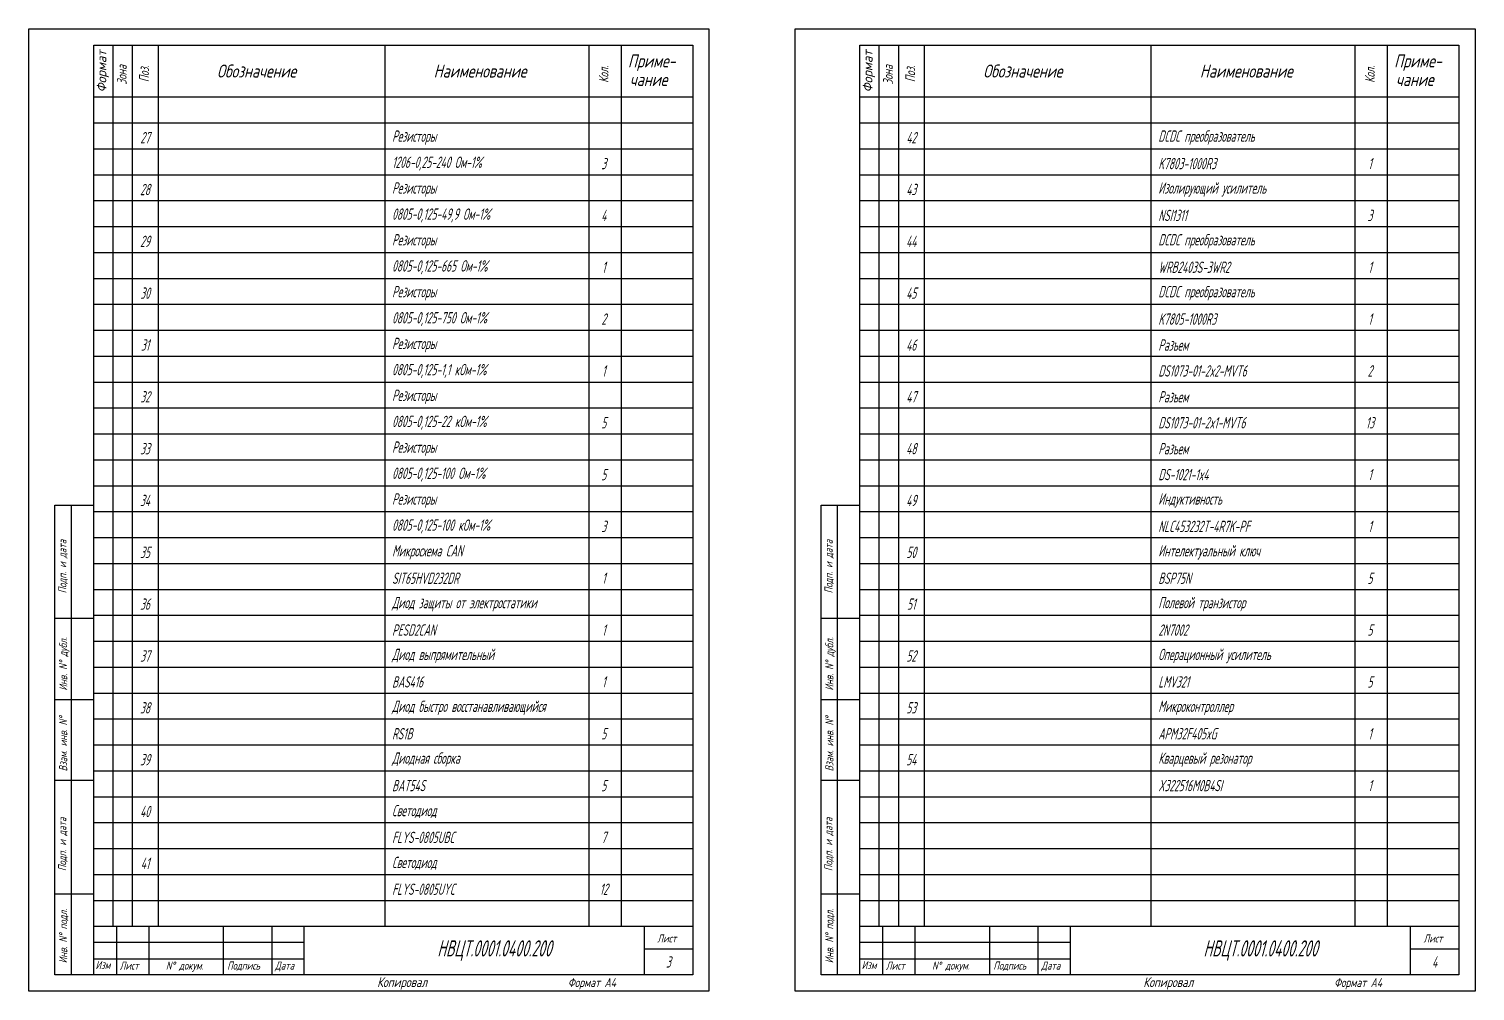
# Model space of a CAD drawing. Extents: x 2596 to 3512, y -313 to -16.
# Drawn here: x 3065 to 3511.7, y -312.9 to -15.9 of the extents above; entities that cross this region are included whole.
import ezdxf
from ezdxf.enums import TextEntityAlignment as Align

# ---------------------------------------------------------------- set-up
doc = ezdxf.new("R2010")
doc.units = 0
doc.header["$MEASUREMENT"] = 0
doc.layers.add('текст', color=7, linetype='CONTINUOUS', lineweight=30)
doc.layers.add('Толстые', color=7, linetype='CONTINUOUS', lineweight=30)
doc.layers.add('Тонкие', color=7, linetype='CONTINUOUS')
doc.styles.add('Стиль спецификации', font='romans.shx', dxfattribs={"width": 0.75, "oblique": 15, "height": 3.5})

msp = doc.modelspace()

# ---------------------------------------------------------------- linework, layer by layer
at = {"layer": 'Толстые'}
for p, q in [((3085.04, -20.91), (3270.04, -20.91)), ((3085.04, -307.91), (3085.04, -20.91)), ((3091.04, -292.91), (3091.04, -20.91)), ((3097.04, -292.91), (3097.04, -20.91)), ((3105.04, -292.91), (3105.04, -20.91)), ((3175.04, -292.91), (3175.04, -20.91)), ((3238.04, -292.91), (3238.04, -20.91)), ((3248.04, -292.91), (3248.04, -20.91)), ((3270.04, -20.91), (3270.04, -307.91)), ((3321.68, -20.91), (3506.68, -20.91)), ((3321.68, -307.91), (3321.68, -20.91)), ((3327.68, -292.91), (3327.68, -20.91)), ((3333.68, -292.91), (3333.68, -20.91)), ((3341.68, -292.91), (3341.68, -20.91)), ((3411.68, -292.91), (3411.68, -20.91)), ((3474.68, -292.91), (3474.68, -20.91)), ((3484.68, -292.91), (3484.68, -20.91)), ((3506.68, -20.91), (3506.68, -307.91)), ((3085.04, -36.91), (3270.04, -36.91)), ((3321.68, -36.91), (3506.68, -36.91)), ((3085.04, -44.91), (3270.04, -44.91)), ((3321.68, -44.91), (3506.68, -44.91)), ((3085.04, -52.91), (3270.04, -52.91)), ((3321.68, -52.91), (3506.68, -52.91)), ((3085.04, -60.91), (3270.04, -60.91)), ((3321.68, -60.91), (3506.68, -60.91)), ((3085.04, -68.91), (3270.04, -68.91)), ((3321.68, -68.91), (3506.68, -68.91)), ((3085.04, -76.91), (3270.04, -76.91)), ((3321.68, -76.91), (3506.68, -76.91)), ((3085.04, -84.91), (3270.04, -84.91)), ((3321.68, -84.91), (3506.68, -84.91)), ((3085.04, -92.91), (3270.04, -92.91)), ((3321.68, -92.91), (3506.68, -92.91)), ((3085.04, -100.91), (3270.04, -100.91)), ((3321.68, -100.91), (3506.68, -100.91)), ((3085.04, -108.91), (3270.04, -108.91)), ((3321.68, -108.91), (3506.68, -108.91)), ((3085.04, -116.91), (3270.04, -116.91)), ((3321.68, -116.91), (3506.68, -116.91)), ((3085.04, -124.91), (3270.04, -124.91)), ((3321.68, -124.91), (3506.68, -124.91)), ((3085.04, -132.91), (3270.04, -132.91)), ((3321.68, -132.91), (3506.68, -132.91)), ((3085.04, -140.91), (3270.04, -140.91)), ((3321.68, -140.91), (3506.68, -140.91)), ((3085.04, -148.91), (3270.04, -148.91)), ((3321.68, -148.91), (3506.68, -148.91)), ((3085.04, -156.91), (3270.04, -156.91)), ((3321.68, -156.91), (3506.68, -156.91)), ((3073.04, -307.91), (3073.04, -162.91)), ((3073.04, -162.91), (3085.04, -162.91)), ((3078.04, -162.91), (3078.04, -307.91)), ((3085.04, -164.91), (3270.04, -164.91)), ((3309.68, -307.91), (3309.68, -162.91)), ((3309.68, -162.91), (3321.68, -162.91)), ((3314.68, -162.91), (3314.68, -307.91)), ((3321.68, -164.91), (3506.68, -164.91)), ((3085.04, -172.91), (3270.04, -172.91)), ((3321.68, -172.91), (3506.68, -172.91)), ((3085.04, -180.91), (3270.04, -180.91)), ((3321.68, -180.91), (3506.68, -180.91)), ((3085.04, -188.91), (3270.04, -188.91)), ((3321.68, -188.91), (3506.68, -188.91)), ((3085.04, -197.91), (3073.04, -197.91)), ((3085.04, -196.91), (3270.04, -196.91)), ((3321.68, -197.91), (3309.68, -197.91)), ((3321.68, -196.91), (3506.68, -196.91)), ((3085.04, -204.91), (3270.04, -204.91)), ((3321.68, -204.91), (3506.68, -204.91)), ((3085.04, -212.91), (3270.04, -212.91)), ((3321.68, -212.91), (3506.68, -212.91)), ((3073.04, -222.91), (3085.04, -222.91)), ((3085.04, -220.91), (3270.04, -220.91)), ((3309.68, -222.91), (3321.68, -222.91)), ((3321.68, -220.91), (3506.68, -220.91)), ((3085.04, -228.91), (3270.04, -228.91)), ((3321.68, -228.91), (3506.68, -228.91)), ((3085.04, -236.91), (3270.04, -236.91)), ((3321.68, -236.91), (3506.68, -236.91)), ((3085.04, -244.91), (3270.04, -244.91)), ((3321.68, -244.91), (3506.68, -244.91)), ((3085.04, -247.91), (3073.04, -247.91)), ((3321.68, -247.91), (3309.68, -247.91)), ((3085.04, -252.91), (3270.04, -252.91)), ((3321.68, -252.91), (3506.68, -252.91)), ((3085.04, -260.91), (3270.04, -260.91)), ((3321.68, -260.91), (3506.68, -260.91)), ((3085.04, -268.91), (3270.04, -268.91)), ((3321.68, -268.91), (3506.68, -268.91)), ((3085.04, -276.91), (3270.04, -276.91)), ((3321.68, -276.91), (3506.68, -276.91)), ((3073.04, -282.91), (3085.04, -282.91)), ((3085.04, -284.91), (3270.04, -284.91)), ((3309.68, -282.91), (3321.68, -282.91)), ((3321.68, -284.91), (3506.68, -284.91)), ((3085.04, -292.91), (3270.04, -292.91)), ((3092.04, -292.91), (3092.04, -307.91)), ((3102.04, -292.91), (3102.04, -307.91)), ((3125.04, -292.91), (3125.04, -307.91)), ((3140.04, -292.91), (3140.04, -307.91)), ((3150.04, -307.91), (3150.04, -292.91)), ((3255.04, -292.91), (3255.04, -307.91)), ((3321.68, -292.91), (3506.68, -292.91)), ((3328.68, -292.91), (3328.68, -307.91)), ((3338.68, -292.91), (3338.68, -307.91)), ((3361.68, -292.91), (3361.68, -307.91)), ((3376.68, -292.91), (3376.68, -307.91)), ((3386.68, -307.91), (3386.68, -292.91)), ((3491.68, -292.91), (3491.68, -307.91)), ((3085.04, -302.91), (3150.04, -302.91)), ((3255.04, -299.91), (3270.04, -299.91)), ((3321.68, -302.91), (3386.68, -302.91)), ((3491.68, -299.91), (3506.68, -299.91)), ((3270.04, -307.91), (3073.04, -307.91)), ((3506.68, -307.91), (3309.68, -307.91))]:
    msp.add_line(p, q, dxfattribs=at)
at = {"layer": 'Тонкие'}
for p, q in [((3065.04, -15.91), (3275.04, -15.91)), ((3065.04, -312.91), (3065.04, -15.91)), ((3275.04, -15.91), (3275.04, -312.91)), ((3301.68, -15.91), (3511.68, -15.91)), ((3301.68, -312.91), (3301.68, -15.91)), ((3511.68, -15.91), (3511.68, -312.91)), ((3150.04, -297.91), (3085.04, -297.91)), ((3386.68, -297.91), (3321.68, -297.91)), ((3275.04, -312.91), (3065.04, -312.91)), ((3511.68, -312.91), (3301.68, -312.91))]:
    msp.add_line(p, q, dxfattribs=at)

# ---------------------------------------------------------------- texts
at = {"layer": 'текст', "style": 'Стиль спецификации', "oblique": 15, "width": 0.684211}
for p, p2 in [((3088.95, -35.5), (3088.95, -22.5)), ((3325.58, -35.5), (3325.58, -22.5))]:
    msp.add_text('Формат', height=3, rotation=90, dxfattribs=at).set_placement(p, p2, align=Align.FIT)
at = {"layer": 'текст', "style": 'Стиль спецификации', "oblique": 15, "width": 0.75}
for s, height, p in [('Приме-', 4, (3250.04, -27.78)), ('Приме-', 4, (3486.68, -27.78)), ('Обозначение', 4, (3123.13, -30.91)), ('Наименование', 4, (3190.04, -30.91)), ('чание', 4, (3250.59, -33.52)), ('Обозначение', 4, (3359.77, -30.91)), ('Наименование', 4, (3426.68, -30.91)), ('чание', 4, (3487.22, -33.52)), ('Изм', 2.5, (3085.59, -306.14)), ('Изм', 2.5, (3322.22, -306.14)), ('Лист', 2.5, (3093.06, -306.29)), ('N%%d докум. ', 2.5, (3107.35, -306.29)), ('Подпись', 2.5, (3126.26, -306.29)), ('Дата', 2.5, (3141.05, -306.29)), ('Лист', 2.5, (3329.7, -306.29)), ('N%%d докум. ', 2.5, (3343.98, -306.29)), ('Подпись', 2.5, (3362.9, -306.29)), ('Дата', 2.5, (3377.69, -306.29)), ('Копировал', 3, (3172.58, -311.66)), ('Формат А4', 2.75, (3231.51, -311.66)), ('Копировал', 3, (3409.21, -311.66)), ('Формат А4', 2.75, (3468.14, -311.66))]:
    msp.add_text(s, height=height, dxfattribs=at).set_placement(p)
at = {"layer": 'текст', "style": 'Стиль спецификации', "oblique": 15}
for s, height, width, p in [('Зона', 3, 0.684211, (3095.21, -33.1)), ('Поз.', 3, 0.684211, (3102.11, -32.34)), ('Кол.', 3, 0.684211, (3244.04, -32.55)), ('Зона', 3, 0.684211, (3331.84, -33.1)), ('Поз.', 3, 0.684211, (3338.74, -32.34)), ('Кол.', 3, 0.684211, (3480.68, -32.55)), ('Подп. и дата', 2.5, 0.75, (3076.62, -190.14)), ('Подп. и дата', 2.5, 0.75, (3313.25, -190.14)), ('Инв. N%%d дубл.', 2.5, 0.75, (3076.86, -220.16)), ('Инв. N%%d дубл.', 2.5, 0.75, (3313.5, -220.16)), ('Взам. инв. N%%d', 2.5, 0.75, (3076.86, -245.09)), ('Взам. инв. N%%d', 2.5, 0.75, (3313.5, -245.09)), ('Подп. и дата', 2.5, 0.75, (3076.57, -275.87)), ('Подп. и дата', 2.5, 0.75, (3313.2, -275.87)), ('Инв. N%%d подл.', 2.5, 0.75, (3076.86, -304.34)), ('Инв. N%%d подл.', 2.5, 0.75, (3313.5, -304.34))]:
    msp.add_text(s, height=height, rotation=90, dxfattribs=dict(at, width=width)).set_placement(p)
at = {"layer": 'текст', "style": 'Стиль спецификации', "oblique": 15, "width": 0.75}
for p in [(3262.04, -297.91), (3498.68, -297.91)]:
    msp.add_text('Лист', height=2.5, dxfattribs=at).set_placement(p, align=Align.CENTER)
at = {"layer": 'текст', "attachment_point": 5, "style": 'Стиль спецификации'}
for s, width, insert, char_height in [('\\pxqc;{\\fGOST type A|b0|i0|c204|p34;27}', 5.5009, (3100.89, -49.47), 3.5), ('\\pxql;{\\fGOST type A|b0|i0|c204|p34;Резисторы}', 63, (3208.7, -49.47), 3.5), ('\\pxqc;{\\fGOST type A|b0|i0|c204|p34;42}', 5.5009, (3337.53, -49.47), 3.5), ('\\pxql;{\\fGOST type A|b0|i0|c0|p34;DCDC \\fGOST type A|b0|i0|c204|p34;преобразователь }', 63, (3445.34, -49.47), 3.5), ('\\pxql;{\\fGOST type A|b0|i0|c204|p34;1206-0,25-240 Ом-1%}', 63, (3208.7, -57.47), 3.5), ('\\pxqc;{\\fGOST type A|b0|i0|c204|p34;3}', 5.5009, (3242.56, -57.47), 3.5), ('\\pxql;{\\fGOST type A|b0|i0|c0|p34;K7803-1000R3}', 63, (3445.34, -57.47), 3.5), ('\\pxqc;{\\fGOST type A|b0|i0|c204|p34;1}', 5.5009, (3479.2, -57.47), 3.5), ('\\pxqc;{\\fGOST type A|b0|i0|c204|p34;28}', 5.5009, (3100.89, -65.47), 3.5), ('\\pxql;{\\fGOST type A|b0|i0|c204|p34;Резисторы}', 63, (3208.7, -65.47), 3.5), ('\\pxqc;{\\fGOST type A|b0|i0|c204|p34;43}', 5.5009, (3337.53, -65.47), 3.5), ('\\pxql;{\\fGOST type A|b0|i0|c204|p34;Изолирующий усилитель}', 63, (3445.34, -65.47), 3.5), ('\\pxql;{\\fGOST type A|b0|i0|c204|p34;0805-0,125-49,9 Ом-1%}', 63, (3208.7, -73.47), 3.5), ('\\pxqc;{\\fGOST type A|b0|i0|c204|p34;4}', 5.5009, (3242.56, -73.47), 3.5), ('\\pxql;{\\fGOST type A|b0|i0|c0|p34;NSI1311}', 63, (3445.34, -73.47), 3.5), ('\\pxqc;{\\fGOST type A|b0|i0|c204|p34;3}', 5.5009, (3479.2, -73.47), 3.5), ('\\pxqc;{\\fGOST type A|b0|i0|c204|p34;29}', 5.5009, (3100.89, -81.47), 3.5), ('\\pxql;{\\fGOST type A|b0|i0|c204|p34;Резисторы}', 63, (3208.7, -81.47), 3.5), ('\\pxqc;{\\fGOST type A|b0|i0|c204|p34;44}', 5.5009, (3337.53, -81.47), 3.5), ('\\pxql;{\\fGOST type A|b0|i0|c0|p34;DCDC \\fGOST type A|b0|i0|c204|p34;преобразователь }', 63, (3445.34, -81.47), 3.5), ('\\pxql;{\\fGOST type A|b0|i0|c0|p34;DCDC \\fGOST type A|b0|i0|c204|p34;преобразователь }', 63, (3445.34, -81.47), 3.5), ('\\pxql;{\\fGOST type A|b0|i0|c204|p34;0805-0,125-665 Ом-1%}', 63, (3208.7, -89.47), 3.5), ('\\pxqc;{\\fGOST type A|b0|i0|c204|p34;1}', 5.5009, (3242.56, -89.47), 3.5), ('\\pxql;{\\fGOST type A|b0|i0|c0|p34;WRB2403S-3WR2}', 63, (3445.34, -89.47), 3.5), ('\\pxqc;{\\fGOST type A|b0|i0|c204|p34;1}', 5.5009, (3479.2, -89.47), 3.5), ('\\pxqc;{\\fGOST type A|b0|i0|c204|p34;30}', 5.5009, (3100.89, -97.47), 3.5), ('\\pxql;{\\fGOST type A|b0|i0|c204|p34;Резисторы}', 63, (3208.7, -97.47), 3.5), ('\\pxqc;{\\fGOST type A|b0|i0|c204|p34;45}', 5.5009, (3337.53, -97.47), 3.5), ('\\pxql;{\\fGOST type A|b0|i0|c0|p34;DCDC \\fGOST type A|b0|i0|c204|p34;преобразователь }', 63, (3445.34, -97.47), 3.5), ('\\pxql;{\\fGOST type A|b0|i0|c204|p34;0805-0,125-750 Ом-1%}', 63, (3208.7, -105.47), 3.5), ('\\pxqc;{\\fGOST type A|b0|i0|c204|p34;2}', 5.5009, (3242.56, -105.47), 3.5), ('\\pxql;{\\fGOST type A|b0|i0|c0|p34;K7805-1000R3}', 63, (3445.34, -105.47), 3.5), ('\\pxqc;{\\fGOST type A|b0|i0|c204|p34;1}', 5.5009, (3479.2, -105.47), 3.5), ('\\pxql;{\\fGOST type A|b0|i0|c204|p34;Резисторы}', 63, (3208.7, -113.47), 3.5), ('\\pxqc;{\\fGOST type A|b0|i0|c204|p34;31}', 5.5009, (3100.89, -113.47), 3.5), ('\\pxqc;{\\fGOST type A|b0|i0|c204|p34;46}', 5.5009, (3337.53, -113.47), 3.5), ('\\pxql;{\\fGOST type A|b0|i0|c204|p34;Разъем}', 63, (3445.34, -113.47), 3.5), ('\\pxql;{\\fGOST type A|b0|i0|c204|p34;0805-0,125-1,1 кОм-1%}', 63, (3208.7, -121.47), 3.5), ('\\pxqc;{\\fGOST type A|b0|i0|c204|p34;1}', 5.5009, (3242.56, -121.47), 3.5), ('\\pxql;{\\fGOST type A|b0|i0|c0|p34;DS1073-01-2x2-MVT6}', 63, (3445.34, -121.47), 3.5), ('\\pxqc;{\\fGOST type A|b0|i0|c204|p34;2}', 5.5009, (3479.2, -121.47), 3.5), ('\\pxqc;{\\fGOST type A|b0|i0|c204|p34;32}', 5.5009, (3100.89, -129.47), 3.5), ('\\pxql;{\\fGOST type A|b0|i0|c204|p34;Резисторы}', 63, (3208.7, -129.47), 3.5), ('\\pxqc;{\\fGOST type A|b0|i0|c204|p34;47}', 5.5009, (3337.53, -129.47), 3.5), ('\\pxql;{\\fGOST type A|b0|i0|c204|p34;Разъем}', 63, (3445.34, -129.47), 3.5), ('\\pxql;{\\fGOST type A|b0|i0|c204|p34;0805-0,125-22 кОм-1%}', 63, (3208.7, -137.47), 3.5), ('\\pxqc;{\\fGOST type A|b0|i0|c204|p34;5}', 5.5009, (3242.56, -137.47), 3.5), ('\\pxql;{\\fGOST type A|b0|i0|c0|p34;DS1073-01-2x1-MVT6}', 63, (3445.34, -137.47), 3.5), ('\\pxqc;{\\fGOST type A|b0|i0|c204|p34;13}', 5.5009, (3479.2, -137.47), 3.5), ('\\pxqc;{\\fGOST type A|b0|i0|c204|p34;33}', 5.5009, (3100.89, -145.47), 3.5), ('\\pxql;{\\fGOST type A|b0|i0|c204|p34;Резисторы}', 63, (3208.7, -145.47), 3.5), ('\\pxqc;{\\fGOST type A|b0|i0|c204|p34;48}', 5.5009, (3337.53, -145.47), 3.5), ('\\pxql;{\\fGOST type A|b0|i0|c204|p34;Разъем}', 63, (3445.34, -145.47), 3.5), ('\\pxql;{\\fGOST type A|b0|i0|c204|p34;0805-0,125-100 Ом-1%}', 63, (3208.7, -153.47), 3.5), ('\\pxqc;{\\fGOST type A|b0|i0|c204|p34;5}', 5.5009, (3242.56, -153.47), 3.5), ('\\pxql;{\\fGOST type A|b0|i0|c0|p34;DS-1021-1x4}', 63, (3445.34, -153.47), 3.5), ('\\pxqc;{\\fGOST type A|b0|i0|c204|p34;1}', 5.5009, (3479.2, -153.47), 3.5), ('\\pxqc;{\\fGOST type A|b0|i0|c204|p34;34}', 5.5009, (3100.89, -161.47), 3.5), ('\\pxql;{\\fGOST type A|b0|i0|c204|p34;Резисторы}', 63, (3208.7, -161.47), 3.5), ('\\pxqc;{\\fGOST type A|b0|i0|c204|p34;49}', 5.5009, (3337.53, -161.47), 3.5), ('\\pxql;{\\fGOST type A|b0|i0|c204|p34;Индуктивность}', 63, (3445.34, -161.47), 3.5), ('\\pxql;{\\fGOST type A|b0|i0|c204|p34;0805-0,125-100 кОм-1%}', 63, (3208.7, -169.47), 3.5), ('\\pxqc;{\\fGOST type A|b0|i0|c204|p34;3}', 5.5009, (3242.56, -169.47), 3.5), ('\\pxql;{\\fGOST type A|b0|i0|c0|p34;NLC453232T-4R7K-PF}', 63, (3445.34, -169.47), 3.5), ('\\pxqc;{\\fGOST type A|b0|i0|c204|p34;1}', 5.5009, (3479.2, -169.47), 3.5), ('\\pxqc;{\\fGOST type A|b0|i0|c204|p34;35}', 5.5009, (3100.89, -177.47), 3.5), ('\\pxql;{\\fGOST type A|b0|i0|c204|p34;Микросхема \\fGOST type A|b0|i0|c0|p34;CAN}', 63, (3208.7, -177.47), 3.5), ('\\pxqc;{\\fGOST type A|b0|i0|c204|p34;50}', 5.5009, (3337.53, -177.47), 3.5), ('\\pxql;{\\fGOST type A|b0|i0|c204|p34;Интелектуальный ключ}', 63, (3445.34, -177.47), 3.5), ('\\pxql;{\\fGOST type A|b0|i0|c0|p34;SIT65HVD232DR}', 63, (3208.7, -185.47), 3.5), ('\\pxqc;{\\fGOST type A|b0|i0|c204|p34;1}', 5.5009, (3242.56, -185.47), 3.5), ('\\pxql;{\\fGOST type A|b0|i0|c0|p34;BSP75N}', 63, (3445.34, -185.47), 3.5), ('\\pxqc;{\\fGOST type A|b0|i0|c204|p34;5}', 5.5009, (3479.2, -185.47), 3.5), ('\\pxqc;{\\fGOST type A|b0|i0|c204|p34;36}', 5.5009, (3100.89, -193.47), 3.5), ('\\pxql;{\\fGOST type A|b0|i0|c204|p34;Диод защиты от электростатики}', 63, (3208.7, -193.47), 3.5), ('\\pxqc;{\\fGOST type A|b0|i0|c204|p34;51}', 5.5009, (3337.53, -193.47), 3.5), ('\\pxql;{\\fGOST type A|b0|i0|c204|p34;Полевой транзистор}', 63, (3445.34, -193.47), 3.5), ('\\pxql;{\\fGOST type A|b0|i0|c0|p34;PESD2CAN}', 63, (3208.7, -201.47), 3.5), ('\\pxqc;{\\fGOST type A|b0|i0|c204|p34;1}', 5.5009, (3242.56, -201.47), 3.5), ('\\pxql;{\\fGOST type A|b0|i0|c0|p34;2N7002}', 63, (3445.34, -201.47), 3.5), ('\\pxqc;{\\fGOST type A|b0|i0|c204|p34;5}', 5.5009, (3479.2, -201.47), 3.5), ('\\pxqc;{\\fGOST type A|b0|i0|c204|p34;37}', 5.5009, (3100.89, -209.47), 3.5), ('\\pxql;{\\fGOST type A|b0|i0|c204|p34;Диод выпрямительный}', 63, (3208.7, -209.47), 3.5), ('\\pxqc;{\\fGOST type A|b0|i0|c204|p34;52}', 5.5009, (3337.53, -209.47), 3.5), ('\\pxql;{\\fGOST type A|b0|i0|c204|p34;Операционный усилитель}', 63, (3445.34, -209.47), 3.5), ('\\pxql;{\\fGOST type A|b0|i0|c0|p34;BAS416}', 63, (3208.7, -217.47), 3.5), ('\\pxqc;{\\fGOST type A|b0|i0|c204|p34;1}', 5.5009, (3242.56, -217.47), 3.5), ('\\pxql;{\\fGOST type A|b0|i0|c0|p34;LMV321}', 63, (3445.34, -217.47), 3.5), ('\\pxqc;{\\fGOST type A|b0|i0|c204|p34;5}', 5.5009, (3479.2, -217.47), 3.5), ('\\pxql;{\\fGOST type A|b0|i0|c204|p34;Диод быстро восстанавливающийся}', 63, (3208.7, -225.47), 3.5), ('\\pxql;{\\fGOST type A|b0|i0|c204|p34;Микроконтроллер}', 63, (3445.34, -225.47), 3.5), ('\\pxqc;{\\fGOST type A|b0|i0|c204|p34;38}', 5.5009, (3100.89, -225.47), 3.5), ('\\pxqc;{\\fGOST type A|b0|i0|c204|p34;53}', 5.5009, (3337.53, -225.47), 3.5), ('\\pxql;{\\fGOST type A|b0|i0|c0|p34;RS1B}', 63, (3208.7, -233.47), 3.5), ('\\pxqc;{\\fGOST type A|b0|i0|c204|p34;5}', 5.5009, (3242.56, -233.47), 3.5), ('\\pxql;{\\fGOST type A|b0|i0|c0|p34;APM32F405xG}', 63, (3445.34, -233.47), 3.5), ('\\pxqc;{\\fGOST type A|b0|i0|c204|p34;1}', 5.5009, (3479.2, -233.47), 3.5), ('\\pxqc;{\\fGOST type A|b0|i0|c204|p34;39}', 5.5009, (3100.89, -241.47), 3.5), ('\\pxql;{\\fGOST type A|b0|i0|c204|p34;Диодная сборка}', 63, (3208.7, -241.47), 3.5), ('\\pxqc;{\\fGOST type A|b0|i0|c204|p34;54}', 5.5009, (3337.53, -241.47), 3.5), ('\\pxql;{\\fGOST type A|b0|i0|c204|p34;Кварцевый резонатор}', 63, (3445.34, -241.47), 3.5), ('\\pxql;{\\fGOST type A|b0|i0|c0|p34;BAT54S}', 63, (3208.7, -249.47), 3.5), ('\\pxqc;{\\fGOST type A|b0|i0|c204|p34;5}', 5.5009, (3242.56, -249.47), 3.5), ('\\pxql;{\\fGOST type A|b0|i0|c0|p34;X322516M0B4SI}', 63, (3445.34, -249.47), 3.5), ('\\pxqc;{\\fGOST type A|b0|i0|c204|p34;1}', 5.5009, (3479.2, -249.47), 3.5), ('\\pxqc;{\\fGOST type A|b0|i0|c204|p34;40}', 5.5009, (3100.89, -257.47), 3.5), ('\\pxql;{\\fGOST type A|b0|i0|c204|p34;Светодиод}', 63, (3208.7, -257.47), 3.5), ('\\pxql;{\\fGOST type A|b0|i0|c0|p34;FLYS-0805UBC}', 63, (3208.7, -265.47), 3.5), ('\\pxqc;{\\fGOST type A|b0|i0|c204|p34;7}', 5.5009, (3242.56, -265.47), 3.5), ('\\pxqc;{\\fGOST type A|b0|i0|c204|p34;41}', 5.5009, (3100.89, -273.47), 3.5), ('\\pxql;{\\fGOST type A|b0|i0|c204|p34;Светодиод}', 63, (3208.7, -273.47), 3.5), ('\\pxql;{\\fGOST type A|b0|i0|c0|p34;FLYS-0805UYC}', 63, (3208.7, -281.47), 3.5), ('\\pxqc;{\\fGOST type A|b0|i0|c204|p34;12}', 5.5009, (3242.56, -281.47), 3.5), ('\\pxqc;{\\fGOST type A|b1|i0|c204|p34;НВЦТ.0001.0400.200 }', 120.186, (3208.78, -300.41), 5), ('\\pxqc;{\\fGOST type A|b1|i0|c204|p34;НВЦТ.0001.0400.200 }', 120.186, (3445.41, -300.41), 5), ('\\pxqc;{\\fGOST type A|b0|i0|c204|p34;3}', 5.5009, (3262.54, -303.91), 3.5), ('\\pxqc;{\\fGOST type A|b0|i0|c204|p34;4}', 5.5009, (3499.18, -303.91), 3.5)]:
    msp.add_mtext_dynamic_manual_height_columns(s, width=width, gutter_width=166.8, heights=[8.22], dxfattribs=dict(at, insert=insert, char_height=char_height))

doc.saveas('drawing.dxf')
